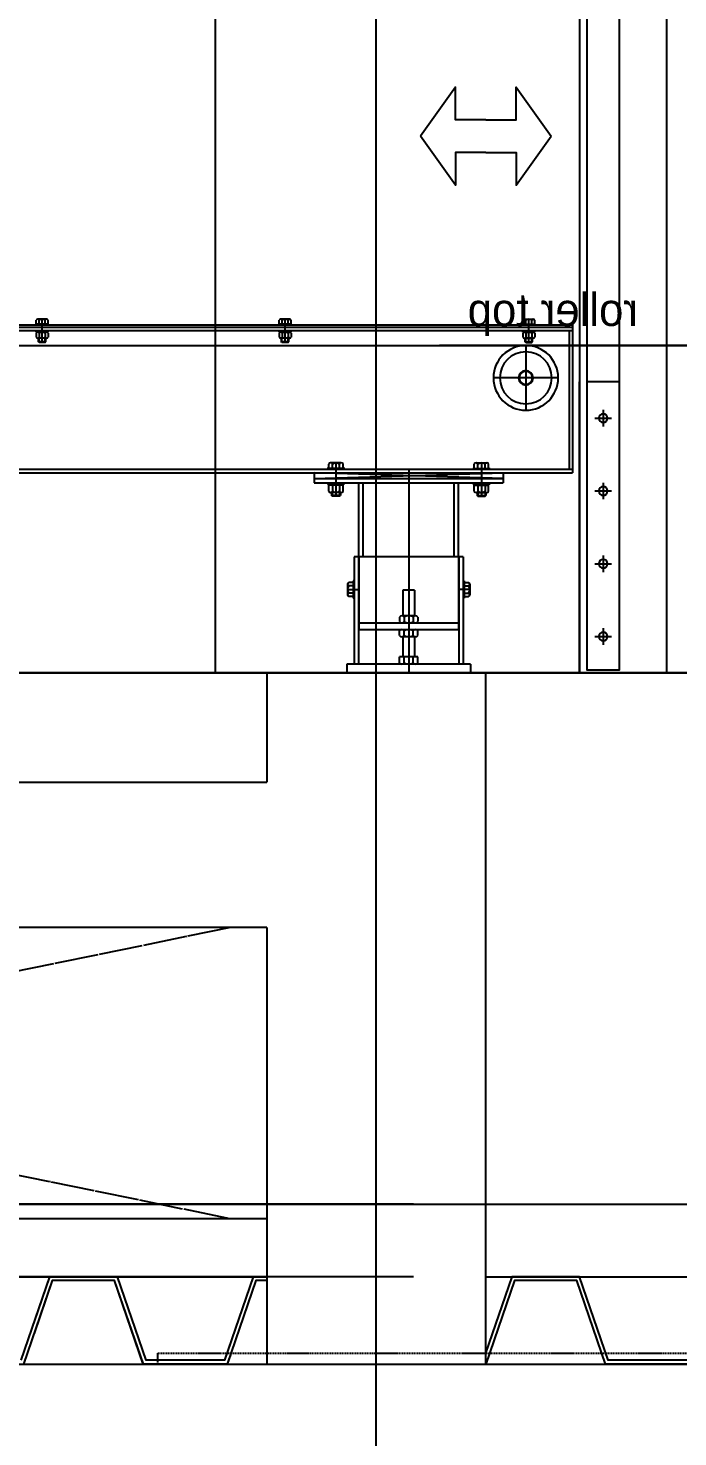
# Model space of a CAD drawing. Header units: millimetres. Extents: x 5544 to 245194, y -610088 to 30375.
# Drawn here: x 68523 to 69416, y -2870 to -934 of the extents above; entities that cross this region are included whole.
import ezdxf
from ezdxf.lldxf.tags import DXFTag

# ---------------------------------------------------------------- set-up
doc = ezdxf.new("R2010")
doc.units = ezdxf.units.MM
doc.linetypes.add('HID', pattern=[2.3, 1.5, -0.8])
doc.linetypes.add('주단면도-1$0$CEN', pattern=[62, 60, -1, 0, -1])
for name, color, linetype in [('1.중심선', 1, 'CENTER'), ('15', 15, 'Continuous'), ('3', 3, 'Continuous'), ('A-CEN', 22, 'Continuous'), ('A-SECT-DRBD', 4, 'Continuous'), ('A-ST-CONC', 2, 'Continuous'), ('FIN-4', 4, 'Continuous'), ('HID', 7, 'HID'), ('외형선', 7, 'Continuous'), ('은선', 2, 'HIDDEN'), ('주단면도-1$0$A-FIN-TYP1', 6, 'Continuous'), ('주단면도-1$0$A-FLOR-OPEN-BELO', 6, '주단면도-1$0$CEN'), ('주단면도-1$0$A-ST-CONC', 2, 'Continuous'), ('중심선', 1, 'CENTER')]:
    doc.layers.add(name, color=color, linetype=linetype)
doc.layers.add('6', color=6, linetype='Continuous', lineweight=30)
doc.styles.add('ROMAND', font='gulim.ttc', dxfattribs={"oblique": 15})
doc.styles.add('S1', font='BareunDotum1.ttf', dxfattribs={"height": 60})
tags = doc.linetypes.add('CENTER', pattern=[2, 1.25, -0.25, 0.25, -0.25]).pattern_tags.tags
tags[10:11] = [DXFTag(74, 4), DXFTag(75, 0), DXFTag(340, '0'), DXFTag(46, 1.0), DXFTag(50, 0.0), DXFTag(44, 0.0), DXFTag(45, 0.0)]
tags[8:9] = [DXFTag(74, 4), DXFTag(75, 0), DXFTag(340, '0'), DXFTag(46, 1.0), DXFTag(50, 0.0), DXFTag(44, 0.0), DXFTag(45, 0.0)]
tags[6:7] = [DXFTag(74, 4), DXFTag(75, 0), DXFTag(340, '0'), DXFTag(46, 1.0), DXFTag(50, 0.0), DXFTag(44, 0.0), DXFTag(45, 0.0)]
tags[4:5] = [DXFTag(74, 4), DXFTag(75, 0), DXFTag(340, '0'), DXFTag(46, 1.0), DXFTag(50, 0.0), DXFTag(44, 0.0), DXFTag(45, 0.0)]
tags = doc.linetypes.add('HIDDEN', pattern=[0.375, 0.25, -0.125]).pattern_tags.tags
tags[6:7] = [DXFTag(74, 4), DXFTag(75, 0), DXFTag(340, '0'), DXFTag(46, 1.0), DXFTag(50, 0.0), DXFTag(44, 0.0), DXFTag(45, 0.0)]
tags[4:5] = [DXFTag(74, 4), DXFTag(75, 0), DXFTag(340, '0'), DXFTag(46, 1.0), DXFTag(50, 0.0), DXFTag(44, 0.0), DXFTag(45, 0.0)]
doc.dimstyles.new('DIM-A-002-단면', dxfattribs={"dimscale": 330, "dimtxt": 1, "dimasz": 0.4, "dimexe": 0.2, "dimexo": 0.3, "dimgap": 0.4, "dimtad": 1, "dimdec": 0, "dimtxsty": 'ROMAND', "dimcen": 0, "dimclrd": 15, "dimclre": 15, "dimclrt": 3, "dimadec": 0, "dimazin": 0, "dimtfac": 1, "dimtmove": 0, "dimatfit": 3, "dimfxl": 1, "dimarcsym": 0})
doc.dimstyles.new('DIM-A-002-단면2', dxfattribs={"dimscale": 200, "dimtxt": 1, "dimasz": 0.4, "dimexe": 0.2, "dimexo": 0.3, "dimgap": 0.4, "dimtad": 1, "dimdec": 0, "dimtxsty": 'ROMAND', "dimcen": 0, "dimclrd": 15, "dimclre": 15, "dimclrt": 3, "dimadec": 0, "dimazin": 0, "dimtfac": 1, "dimtmove": 0, "dimatfit": 3, "dimfxl": 1, "dimarcsym": 0})

# ---------------------------------------------------------------- blocks, each defined once
blk = doc.blocks.new('판넬타입 일방형 측면')
at = {"layer": '3'}
for points in [[(1148.8, -339.7), (1107.1, -339.7), (1107.1, -294.8), (1059, -362.1)], [(1148.8, -339.7), (1190.5, -339.7), (1190.5, -294.8), (1238.6, -362.1)], [(1148.8, -384.6), (1107.1, -384.6), (1107.1, -429.4), (1059, -362.1)], [(1148.8, -384.6), (1190.5, -384.6), (1190.5, -429.4), (1238.6, -362.1)]]:
    blk.add_lwpolyline(points, dxfattribs=at)
at = {"layer": '6'}
blk.add_line((1212.5, -649.9), (-1084.7, -649.9), dxfattribs=at)
at = {"layer": '3', "style": 'S1'}
blk.add_text('roller top', height=45, dxfattribs=at).set_placement((939.8, -623.1))
blk = doc.blocks.new('롤러 측면')
at = {"layer": '외형선'}
for radius in [10, 9]:
    blk.add_circle((0, 0), radius, dxfattribs=at)
at = {"layer": '은선', "ltscale": 0.3}
blk.add_circle((0, 0), 44.5, dxfattribs=at)
at = {"layer": '중심선', "ltscale": 5}
for p, q in [((0, 44.5), (0, -44.6)), ((-44.6, 0), (44.5, 0))]:
    blk.add_line(p, q, dxfattribs=at)
blk.add_circle((0, 0), 35.7, dxfattribs=at)
blk = doc.blocks.new('콘베어 측면')
at = {"layer": '15', "ltscale": 600}
blk.add_line((-1617, 450), (161, 450), dxfattribs=at)
at = {"layer": '외형선'}
for p, q in [((-512.2, 479.1), (-512.2, 484.9)), ((-497.9, 486.1), (-510.1, 486.1)), ((-508.1, 479.1), (-508.1, 484.9)), ((-499.9, 479.1), (-499.9, 484.9)), ((-495.8, 479.1), (-495.8, 484.9)), ((-178.2, 479.1), (-178.2, 484.9)), ((-163.9, 486.1), (-176.1, 486.1)), ((-174.1, 479.1), (-174.1, 484.9)), ((-165.9, 479.1), (-165.9, 484.9)), ((-161.8, 479.1), (-161.8, 484.9)), ((156.8, 479.1), (156.8, 484.9)), ((158.9, 486.1), (171.1, 486.1)), ((160.9, 479.1), (160.9, 484.9)), ((169.1, 479.1), (169.1, 484.9)), ((173.2, 479.1), (173.2, 484.9)), ((-1900, 478.2), (225, 478.2)), ((-1900, 475), (225, 475)), ((-1900, 470.5), (225, 470.5)), ((-494.7, 479.1), (-513.3, 479.1)), ((-513.3, 479.1), (-513.3, 478.2)), ((-513.3, 469.6), (-513.3, 470.5)), ((-494.7, 469.6), (-513.3, 469.6)), ((-512.2, 468.2), (-512.2, 469.6)), ((-495.8, 468.2), (-512.2, 468.2)), ((-512.2, 466.9), (-512.2, 461.4)), ((-508.1, 466.9), (-508.1, 461.4)), ((-504, 469.6), (-504.6, 468.2)), ((-503.4, 469.6), (-504, 468.2)), ((-499.9, 466.9), (-499.9, 461.4)), ((-495.8, 468.2), (-495.8, 469.6)), ((-495.8, 466.9), (-495.8, 461.4)), ((-494.7, 479.1), (-494.7, 478.2)), ((-494.7, 469.6), (-494.7, 470.5)), ((-160.7, 479.1), (-179.3, 479.1)), ((-179.3, 479.1), (-179.3, 478.2)), ((-179.3, 469.6), (-179.3, 470.5)), ((-160.7, 469.6), (-179.3, 469.6)), ((-178.2, 468.2), (-178.2, 469.6)), ((-161.8, 468.2), (-178.2, 468.2)), ((-178.2, 466.9), (-178.2, 461.4)), ((-174.1, 466.9), (-174.1, 461.4)), ((-170, 469.6), (-170.6, 468.2)), ((-169.4, 469.6), (-170, 468.2)), ((-165.9, 466.9), (-165.9, 461.4)), ((-161.8, 468.2), (-161.8, 469.6)), ((-161.8, 466.9), (-161.8, 461.4)), ((-160.7, 479.1), (-160.7, 478.2)), ((-160.7, 469.6), (-160.7, 470.5)), ((155.7, 479.1), (174.3, 479.1)), ((155.7, 479.1), (155.7, 478.2)), ((155.7, 469.6), (155.7, 470.5)), ((155.7, 469.6), (174.3, 469.6)), ((156.8, 468.2), (156.8, 469.6)), ((156.8, 468.2), (173.2, 468.2)), ((156.8, 466.9), (156.8, 461.4)), ((160.9, 466.9), (160.9, 461.4)), ((164.4, 469.6), (165, 468.2)), ((165, 469.6), (165.6, 468.2)), ((169.1, 466.9), (169.1, 461.4)), ((173.2, 468.2), (173.2, 469.6)), ((173.2, 466.9), (173.2, 461.4)), ((174.3, 479.1), (174.3, 478.2)), ((174.3, 469.6), (174.3, 470.5)), ((220.5, 470.5), (220.5, 279.5)), ((225, 478.2), (225, 275)), ((-497.9, 460.2), (-510.1, 460.2)), ((-509, 454.9), (-509, 460.2)), ((-499, 454.9), (-509, 454.9)), ((-508.2, 454.1), (-509, 454.9)), ((-499.8, 454.1), (-508.2, 454.1)), ((-499.8, 454.1), (-499, 454.9)), ((-499, 454.9), (-499, 460.2)), ((-163.9, 460.2), (-176.1, 460.2)), ((-175, 454.9), (-175, 460.2)), ((-165, 454.9), (-175, 454.9)), ((-174.2, 454.1), (-175, 454.9)), ((-165.8, 454.1), (-174.2, 454.1)), ((-165.8, 454.1), (-165, 454.9)), ((-165, 454.9), (-165, 460.2)), ((158.9, 460.2), (171.1, 460.2)), ((160, 454.9), (160, 460.2)), ((160, 454.9), (170, 454.9)), ((160.8, 454.1), (160, 454.9)), ((160.8, 454.1), (169.2, 454.1)), ((169.2, 454.1), (170, 454.9)), ((170, 454.9), (170, 460.2)), ((225, 279.5), (-1900, 279.5)), ((-1900, 275), (225, 275)), ((-88, 280.7), (-112, 280.7)), ((-112, 279.5), (-112, 280.7)), ((-109.8, 280.7), (-109.8, 286.9)), ((-92.7, 288.7), (-107.4, 288.7)), ((-104.9, 280.7), (-104.9, 286.9)), ((-95.1, 280.7), (-95.1, 286.9)), ((-90.2, 280.7), (-90.2, 286.9)), ((-88, 279.5), (-88, 280.7)), ((88, 279.5), (88, 280.7)), ((88, 280.7), (112, 280.7)), ((90.2, 280.7), (90.2, 286.9)), ((92.6, 288.7), (107.3, 288.7)), ((95.1, 280.7), (95.1, 286.9)), ((104.9, 280.7), (104.9, 286.9)), ((109.8, 280.7), (109.8, 286.9)), ((112, 279.5), (112, 280.7)), ((-130, 267), (-130, 261)), ((-130, 267), (130, 267)), ((-130, 261), (130, 261)), ((-112, 261), (-112, 259.8)), ((-88, 259.8), (-112, 259.8)), ((-109.8, 249.6), (-109.8, 259.8)), ((-90.2, 257.8), (-109.8, 257.8)), ((-104.9, 257.8), (-104.9, 249.6)), ((-100, 257.8), (-100.7, 259.8)), ((-99.3, 257.8), (-100, 259.8)), ((-95.1, 257.8), (-95.1, 249.6)), ((-90.2, 249.6), (-90.2, 259.8)), ((-88, 261), (-88, 259.8)), ((-68.5, 159.6), (-68.5, 261)), ((68.5, 159.6), (68.5, 261)), ((88, 261), (88, 259.8)), ((88, 259.8), (112, 259.8)), ((90.2, 249.6), (90.2, 259.8)), ((90.2, 257.8), (109.8, 257.8)), ((95.1, 257.8), (95.1, 249.6)), ((99.3, 257.8), (100, 259.8)), ((100, 257.8), (100.7, 259.8)), ((104.9, 257.8), (104.9, 249.6)), ((109.8, 249.6), (109.8, 259.8)), ((112, 261), (112, 259.8)), ((130, 267), (130, 261)), ((-92.7, 247.8), (-107.4, 247.8)), ((-106, 247.8), (-106, 243.7)), ((-94, 243.7), (-106, 243.7)), ((-105, 242.7), (-106, 243.7)), ((-95, 242.7), (-105, 242.7)), ((-95, 242.7), (-94, 243.7)), ((-94, 247.8), (-94, 243.7)), ((92.6, 247.8), (107.3, 247.8)), ((94, 247.8), (94, 243.7)), ((94, 243.7), (106, 243.7)), ((95, 242.7), (94, 243.7)), ((95, 242.7), (105, 242.7)), ((105, 242.7), (106, 243.7)), ((106, 247.8), (106, 243.7)), ((-75, 159.6), (-75, 12)), ((75, 159.6), (-75, 159.6)), ((75, 159.6), (75, 12)), ((-84.2, 122), (-84.2, 107.3)), ((-76.2, 124.4), (-82.4, 124.4)), ((-76.2, 119.5), (-82.4, 119.5)), ((-76.2, 126.6), (-76.2, 102.6)), ((-75, 126.6), (-76.2, 126.6)), ((75, 126.6), (76.2, 126.6)), ((76.2, 126.6), (76.2, 102.6)), ((76.2, 124.4), (82.4, 124.4)), ((76.2, 119.5), (82.4, 119.5)), ((84.2, 122), (84.2, 107.3)), ((-76.2, 109.7), (-82.4, 109.7)), ((-76.2, 104.8), (-82.4, 104.8)), ((-75, 102.6), (-76.2, 102.6)), ((75, 102.6), (76.2, 102.6)), ((76.2, 109.7), (82.4, 109.7)), ((76.2, 104.8), (82.4, 104.8)), ((85, 12), (-85, 12)), ((-85, 12), (-85, 0)), ((85, 0), (-85, 0)), ((85, 12), (85, 0))]:
    blk.add_line(p, q, dxfattribs=at)
at = {"layer": '외형선', "color": 1}
for p, q in [((-508.2, 454.1), (-508.2, 460.2)), ((-499.8, 454.1), (-499.8, 460.2)), ((-174.2, 454.1), (-174.2, 460.2)), ((-165.8, 454.1), (-165.8, 460.2)), ((160.8, 454.1), (160.8, 460.2)), ((169.2, 454.1), (169.2, 460.2)), ((-105, 247.8), (-105, 242.7)), ((-95, 247.8), (-95, 242.7)), ((95, 247.8), (95, 242.7)), ((105, 247.8), (105, 242.7))]:
    blk.add_line(p, q, dxfattribs=at)
at = {"layer": '외형선', "color": 3}
for p, q in [((-130, 267), (130, 275)), ((130, 267), (-130, 275)), ((-130, 275), (-130, 267)), ((130, 275), (130, 267))]:
    blk.add_line(p, q, dxfattribs=at)
at = {"layer": '외형선'}
for centre, radius, start, end in [((-510.1, 483.9), 2.27, 26.1704, 153.8296), ((-504, 478.9), 7.18, 55.4066, 124.5934), ((-497.9, 483.9), 2.27, 26.1704, 153.8296), ((-176.1, 483.9), 2.27, 26.1704, 153.8296), ((-170, 478.9), 7.18, 55.4066, 124.5934), ((-163.9, 483.9), 2.27, 26.1704, 153.8296), ((158.9, 483.9), 2.27, 26.1704, 153.8296), ((165, 478.9), 7.18, 55.4066, 124.5934), ((171.1, 483.9), 2.27, 26.1704, 153.8296), ((-510.1, 465.9), 2.27, 26.1704, 153.8296), ((-504, 461), 7.18, 55.4066, 124.5934), ((-497.9, 465.9), 2.27, 26.1704, 153.8296), ((-176.1, 465.9), 2.27, 26.1704, 153.8296), ((-170, 461), 7.18, 55.4066, 124.5934), ((-163.9, 465.9), 2.27, 26.1704, 153.8296), ((158.9, 465.9), 2.27, 26.1704, 153.8296), ((165, 461), 7.18, 55.4066, 124.5934), ((171.1, 465.9), 2.27, 26.1704, 153.8296), ((-510.1, 462.4), 2.27, 206.1704, 333.8296), ((-504, 467.4), 7.18, 235.4066, 304.5934), ((-497.9, 462.4), 2.27, 206.1704, 333.8296), ((-176.1, 462.4), 2.27, 206.1704, 333.8296), ((-170, 467.4), 7.18, 235.4066, 304.5934), ((-163.9, 462.4), 2.27, 206.1704, 333.8296), ((158.9, 462.4), 2.27, 206.1704, 333.8296), ((165, 467.4), 7.18, 235.4066, 304.5934), ((171.1, 462.4), 2.27, 206.1704, 333.8296), ((-107.4, 286.1), 2.57, 17.5372, 162.4628), ((-100, 281.1), 7.58, 49.7578, 130.2422), ((-92.7, 286.1), 2.57, 17.5372, 162.4628), ((92.6, 286.1), 2.57, 17.5372, 162.4628), ((100, 281.1), 7.58, 49.7578, 130.2422), ((107.3, 286.1), 2.57, 17.5372, 162.4628), ((-107.4, 250.4), 2.57, 197.5372, 342.4628), ((-100, 255.4), 7.58, 229.7578, 310.2422), ((-92.7, 250.4), 2.57, 197.5372, 342.4628), ((92.6, 250.4), 2.57, 197.5372, 342.4628), ((100, 255.4), 7.58, 229.7578, 310.2422), ((107.3, 250.4), 2.57, 197.5372, 342.4628), ((-81.6, 122), 2.57, 107.5372, 252.4628), ((-76.6, 114.6), 7.58, 139.7578, 220.2422), ((81.6, 122), 2.57, 287.5372, 72.4628), ((76.6, 114.6), 7.58, 319.7578, 40.2422), ((-81.6, 107.3), 2.57, 107.5372, 252.4628), ((81.6, 107.3), 2.57, 287.5372, 72.4628)]:
    blk.add_arc(centre, radius, start, end, dxfattribs=at)
at = {"layer": '은선', "ltscale": 0.3}
for p, q in [((-62.5, 159.6), (-62.5, 261)), ((62.5, 159.6), (62.5, 261)), ((-69, 159.6), (-69, 12)), ((-68.5, 159.6), (-68.5, 59.6)), ((68.5, 159.6), (68.5, 59.6)), ((69, 159.6), (69, 12)), ((-8, 113.6), (-8, 78.3)), ((8, 113.6), (-8, 113.6)), ((8, 113.6), (8, 78.6)), ((9.5, 78.6), (-9.5, 78.6)), ((-68.5, 68.6), (68.5, 68.6)), ((-68.5, 59.6), (68.5, 59.6)), ((-12.7, 76.8), (-12.7, 70.4)), ((-6.4, 76.8), (-6.4, 70.4)), ((6.3, 76.8), (6.3, 70.4)), ((12.7, 76.8), (12.7, 70.4)), ((-12.7, 51.4), (-12.7, 57.8)), ((9.5, 49.6), (-9.5, 49.6)), ((-8, 49.6), (-8, 22)), ((-6.4, 51.4), (-6.4, 57.8)), ((6.3, 51.4), (6.3, 57.8)), ((8, 49.6), (8, 22)), ((12.7, 51.4), (12.7, 57.8)), ((-12.7, 13.8), (-12.7, 22)), ((12.7, 22), (-12.7, 22)), ((-6.4, 13.8), (-6.4, 22)), ((6.3, 13.8), (6.3, 22)), ((12.7, 13.8), (12.7, 22)), ((9.5, 12), (-9.5, 12))]:
    blk.add_line(p, q, dxfattribs=at)
for centre, radius, start, end in [((-9.5, 74.8), 3.75, 32.1832, 147.8168), ((0, 66.2), 12.4, 59.1293, 120.8707), ((9.5, 74.8), 3.75, 32.1832, 147.8168), ((-9.5, 72.4), 3.75, 212.1832, 327.8168), ((-9.5, 55.8), 3.75, 32.1832, 147.8168), ((0, 81), 12.4, 239.1293, 300.8707), ((0, 47.2), 12.4, 59.1293, 120.8707), ((9.5, 72.4), 3.75, 212.1832, 327.8168), ((9.5, 55.8), 3.75, 32.1832, 147.8168), ((-9.5, 53.4), 3.75, 212.1832, 327.8168), ((0, 62), 12.4, 239.1293, 300.8707), ((9.5, 53.4), 3.75, 212.1832, 327.8168), ((-9.5, 15.8), 3.75, 212.1832, 327.8168), ((0, 24.4), 12.4, 239.1293, 300.8707), ((9.5, 15.8), 3.75, 212.1832, 327.8168)]:
    blk.add_arc(centre, radius, start, end, dxfattribs=at)
at = {"layer": '중심선', "ltscale": 5}
for p, q in [((-504, 454.1), (-504, 486.1)), ((-170, 454.1), (-170, 486.1)), ((165, 454.1), (165, 486.1)), ((-100, 288.7), (-100, 242.7)), ((0, 279.5), (0, 0)), ((100, 288.7), (100, 242.7)), ((-84.2, 114.6), (-68.5, 114.6)), ((84.2, 114.6), (68.5, 114.6))]:
    blk.add_line(p, q, dxfattribs=at)
at = {"linetype": 'Continuous', "xscale": -1}
blk.add_blockref('롤러 측면', (161, 405.5), dxfattribs=at)
blk = doc.blocks.new('DOOR-1')
at = {"color": 7}
blk.add_line((-620, 1625), (-620, 0), dxfattribs=at)
at = {"lineweight": 25}
blk.add_line((-675, 400), (-630, 400), dxfattribs=at)
at = {"color": 7}
blk.add_lwpolyline([(-565, 1625), (-565, 2810), (-565, 2810), (-565, 2815), (-565, 2815), (-565, 2880), (-119, 2880), (-119, 0), (-740, 0), (-740, 4163.5)], dxfattribs=at)
blk.add_lwpolyline([(-675, 1655), (-630, 1655), (-630, 4), (-675, 4)], close=True, dxfattribs=at)
at = {"lineweight": 25}
blk.add_lwpolyline([(-620, 0), (-620, 400)], dxfattribs=at)
for centre in [(-652.5, 350), (-652.5, 250), (-652.5, 150), (-652.5, 50)]:
    blk.add_circle(centre, 6, dxfattribs=at)
at = {"layer": '1.중심선', "lineweight": 25}
for p, q in [((-641.1, 350), (-663.9, 350)), ((-652.5, 361.4), (-652.5, 338.6)), ((-652.5, 261.4), (-652.5, 238.6)), ((-641.1, 250), (-663.9, 250)), ((-652.5, 161.4), (-652.5, 138.6)), ((-641.1, 150), (-663.9, 150)), ((-652.5, 61.4), (-652.5, 38.6)), ((-641.1, 50), (-663.9, 50))]:
    blk.add_line(p, q, dxfattribs=at)
blk = doc.blocks.new('*D2912')
at = {"layer": '15', "color": 15, "lineweight": -2, "ltscale": 600}
for p, q in [((66942.3, -1370.4), (64255.6, -1370.4)), ((64295.6, -1450.4), (64295.6, -1740.4)), ((68720.5, -1820.4), (64255.6, -1820.4)), ((64295.6, -1820.4), (64295.6, -3739.7))]:
    blk.add_line(p, q, dxfattribs=at)
at = {"layer": '15', "color": 15}
for points in [[(64308.9, -1450.4), (64282.2, -1450.4), (64295.6, -1370.4)], [(64282.2, -1740.4), (64308.9, -1740.4), (64295.6, -1820.4)]]:
    blk.add_solid(points, dxfattribs=at)
at = {"layer": 'Defpoints', "color": 0}
for p in [(67002.3, -1370.4), (64295.6, -1820.4), (68780.5, -1820.4)]:
    blk.add_point(p, dxfattribs=at)
at = {"layer": '15', "color": 3, "ltscale": 600, "char_height": 200, "attachment_point": 5, "rotation": 90, "style": 'ROMAND'}
for s, insert in [('2UP OPEN 450', (64112.1, -2820)), ('[방화도어]', (64500.7, -2820))]:
    blk.add_mtext(s, dxfattribs=dict(at, insert=insert))
blk = doc.blocks.new('*D2913')
at = {"layer": '15', "color": 15, "lineweight": -2, "ltscale": 600}
for p, q in [((68791.5, 1129.6), (63578.7, 1129.6)), ((63618.7, -1740.4), (63618.7, 1049.6)), ((66990.9, -1820.4), (63578.7, -1820.4))]:
    blk.add_line(p, q, dxfattribs=at)
at = {"layer": '15', "color": 15}
for points in [[(63632, 1049.6), (63605.3, 1049.6), (63618.7, 1129.6)], [(63605.3, -1740.4), (63632, -1740.4), (63618.7, -1820.4)]]:
    blk.add_solid(points, dxfattribs=at)
at = {"layer": 'Defpoints', "color": 0}
for p in [(63618.7, 1129.6), (68851.5, 1129.6), (67050.9, -1820.4)]:
    blk.add_point(p, dxfattribs=at)
at = {"layer": '15', "color": 3, "ltscale": 600, "insert": (63429, -345.4), "char_height": 200, "attachment_point": 5, "rotation": 90, "style": 'ROMAND'}
blk.add_mtext("CON'C OPENING 2950", dxfattribs=at)
blk = doc.blocks.new('*D2918')
at = {"layer": '15', "color": 15, "lineweight": -2, "ltscale": 600}
for p, q in [((65662.2, 8179.6), (61908.5, 8179.6)), ((61974.5, -1688.4), (61974.5, 8047.6)), ((74305.7, -1820.4), (61908.5, -1820.4))]:
    blk.add_line(p, q, dxfattribs=at)
at = {"layer": '15', "color": 15}
for points in [[(61996.5, 8047.6), (61952.5, 8047.6), (61974.5, 8179.6)], [(61952.5, -1688.4), (61996.5, -1688.4), (61974.5, -1820.4)]]:
    blk.add_solid(points, dxfattribs=at)
at = {"layer": 'Defpoints', "color": 0}
for p in [(61974.5, 8179.6), (65761.2, 8179.6), (74404.7, -1820.4)]:
    blk.add_point(p, dxfattribs=at)
at = {"layer": '15', "color": 3, "ltscale": 600, "insert": (61672.7, 3179.6), "char_height": 330, "attachment_point": 5, "rotation": 90, "style": 'ROMAND'}
blk.add_mtext('TRAVEL 10000', dxfattribs=at)
blk = doc.blocks.new('*D2922')
at = {"layer": '15', "color": 15, "lineweight": -2, "ltscale": 600}
for p, q in [((68525.9, -1820.4), (61109.8, -1820.4)), ((61175.8, -1952.4), (61175.8, -2518.4)), ((69052.9, -2650.4), (61109.8, -2650.4)), ((61175.8, -2650.4), (61175.8, -3795))]:
    blk.add_line(p, q, dxfattribs=at)
at = {"layer": '15', "color": 15}
for points in [[(61197.8, -1952.4), (61153.8, -1952.4), (61175.8, -1820.4)], [(61153.8, -2518.4), (61197.8, -2518.4), (61175.8, -2650.4)]]:
    blk.add_solid(points, dxfattribs=at)
at = {"layer": 'Defpoints', "color": 0}
for p in [(68624.9, -1820.4), (61175.8, -2650.4), (69151.9, -2650.4)]:
    blk.add_point(p, dxfattribs=at)
at = {"layer": '15', "color": 3, "ltscale": 600, "insert": (60875, -3288.7), "char_height": 330, "attachment_point": 5, "rotation": 90, "style": 'ROMAND'}
blk.add_mtext('830', dxfattribs=at)
blk = doc.blocks.new('*D2925')
at = {"layer": '15', "color": 15, "lineweight": -2, "ltscale": 600}
for p, q in [((61974.5, -2418.4), (61974.5, -2286.4)), ((69052.9, -2550.4), (61908.5, -2550.4)), ((61974.5, -2550.4), (61974.5, -2650.4)), ((69052.9, -2650.4), (61908.5, -2650.4)), ((61974.5, -2782.4), (61974.5, -5502))]:
    blk.add_line(p, q, dxfattribs=at)
at = {"layer": '15', "color": 15}
for points in [[(61952.5, -2418.4), (61996.5, -2418.4), (61974.5, -2550.4)], [(61996.5, -2782.4), (61952.5, -2782.4), (61974.5, -2650.4)]]:
    blk.add_solid(points, dxfattribs=at)
at = {"layer": 'Defpoints', "color": 0}
for p in [(69151.9, -2550.4), (61974.5, -2650.4), (69151.9, -2650.4)]:
    blk.add_point(p, dxfattribs=at)
at = {"layer": '15', "color": 3, "ltscale": 600, "insert": (61664.8, -4208.2), "char_height": 330, "attachment_point": 5, "rotation": 90, "style": 'ROMAND'}
blk.add_mtext('무근 100mm', dxfattribs=at)

msp = doc.modelspace()

# ---------------------------------------------------------------- linework, layer by layer
at = {"layer": 'A-CEN'}
for p, q in [((69001.5, 18179.6), (69001.5, -2970.4)), ((64878.7, -1820.4), (74404.7, -1820.4)), ((64878.7, -2550.4), (74404.7, -2550.4))]:
    msp.add_line(p, q, dxfattribs=at)
at = {"layer": 'A-SECT-DRBD'}
for points in [[(68801.5, -2741.3), (68793.3, -2765), (68685.5, -2765), (68646, -2650.4), (68552.7, -2650.4), (68513.2, -2765)], [(68851.5, -2650.4), (68832.7, -2650.4), (68793.2, -2765), (68685.4, -2765), (68646, -2650.4), (68552.7, -2650.4), (68531.5, -2712)], [(69428.7, -2765), (69320.9, -2765), (69281.5, -2650.4), (69188.2, -2650.4), (69151.9, -2755.5)], [(68801.5, -2757.7), (68797.1, -2770.4), (68681.7, -2770.4), (68642.2, -2655.7), (68556.5, -2655.7), (68517, -2770.4)], [(68851.5, -2655.7), (68836.5, -2655.7), (68797, -2770.4), (68681.6, -2770.4), (68642.2, -2655.7), (68556.5, -2655.7), (68531.5, -2728.4)], [(69432.5, -2770.4), (69317, -2770.4), (69277.7, -2655.7), (69192, -2655.7), (69152.5, -2770.4), (69151.9, -2770.4)]]:
    msp.add_lwpolyline(points, dxfattribs=at)
at = {"layer": 'A-ST-CONC'}
msp.add_line((66851.5, -2770.4), (69651.5, -2770.4), dxfattribs=at)
at = {"layer": 'FIN-4'}
for p, q in [((69151.9, -2550.4), (72601.5, -2550.4)), ((66851.5, -2570.4), (68851.5, -2570.4)), ((66851.5, -2650.4), (68851.5, -2650.4)), ((69151.9, -2650.4), (72601.5, -2650.4))]:
    msp.add_line(p, q, dxfattribs=at)
at = {"layer": 'HID', "color": 8}
for p, q in [((68701.5, -2755.4), (72586.5, -2755.4)), ((68701.5, -2770.4), (68701.5, -2755.4))]:
    msp.add_line(p, q, dxfattribs=at)
at = {"layer": '주단면도-1$0$A-FIN-TYP1'}
msp.add_lwpolyline([(64878.7, -1820.4), (68851.5, -1820.4)], dxfattribs=at)
at = {"layer": '주단면도-1$0$A-FLOR-OPEN-BELO'}
for p, q in [((68801.5, -2170.4), (66851.5, -2570.4)), ((66851.5, -2170.4), (68801.5, -2570.4))]:
    msp.add_line(p, q, dxfattribs=at)
at = {"layer": '주단면도-1$0$A-ST-CONC'}
for p, q in [((68851.5, -1820.4, 0), (68851.5, -1970.4, 0)), ((68851.5, -1820.4), (69151.9, -1820.4, 0)), ((69151.9, -1820.4, 0), (69151.9, -2770.4, 0)), ((66551.5, -1970.4), (68851.5, -1970.4)), ((68851.5, -2170.4), (66851.5, -2170.4)), ((68851.5, -2170.4, 0), (68851.5, -2770.4, 0)), ((66851.5, -2770.4), (72601.5, -2770.4))]:
    msp.add_line(p, q, dxfattribs=at)

# ---------------------------------------------------------------- block references
at = {"lineweight": 25, "xscale": -1}
msp.add_blockref('DOOR-1', (68661.5, -1820.4), dxfattribs=at)
at = {"xscale": -1}
msp.add_blockref('판넬타입 일방형 측면', (70301.5, -720.5), dxfattribs=at)
at = {"ltscale": 600}
msp.add_blockref('콘베어 측면', (69046.5, -1820.4), dxfattribs=at)

# ---------------------------------------------------------------- dimensions: what is measured, and where the dimension line sits
at = {"layer": '15', "ltscale": 600}
for base, p1, p2, text, dimstyle, picture, middle in [((61974.5, 8179.6), (74404.7, -1820.4), (65761.2, 8179.6), 'TRAVEL <>', 'DIM-A-002-단면', '*D2918', (61672.7, 3179.6)), ((63618.7, 1129.6), (67050.9, -1820.4), (68851.5, 1129.6), "CON'C OPENING <>", 'DIM-A-002-단면2', '*D2913', (63429, -345.4)), ((64295.6, -1820.4), (67002.3, -1370.4), (68780.5, -1820.4), '2UP OPEN <>\\X[방화도어]', 'DIM-A-002-단면2', '*D2912', (64295.6, -2820)), ((61974.5, -2650.4), (69151.9, -2550.4), (69151.9, -2650.4), '무근 <>mm', 'DIM-A-002-단면', '*D2925', (61664.8, -4208.2))]:
    dim = msp.add_linear_dim(base=base, p1=p1, p2=p2, angle=90, text=text, dimstyle=dimstyle, dxfattribs=at)
    dim.commit()
    dim.dimension.update_dxf_attribs({"geometry": picture, "text_midpoint": middle})
dim = msp.add_linear_dim(base=(61175.8, -2650.4), p1=(68624.9, -1820.4), p2=(69151.9, -2650.4), angle=90, dimstyle='DIM-A-002-단면', dxfattribs=at)
dim.commit()
dim.dimension.update_dxf_attribs({"geometry": '*D2922', "text_midpoint": (60875, -3288.7)})

doc.saveas('drawing.dxf')
